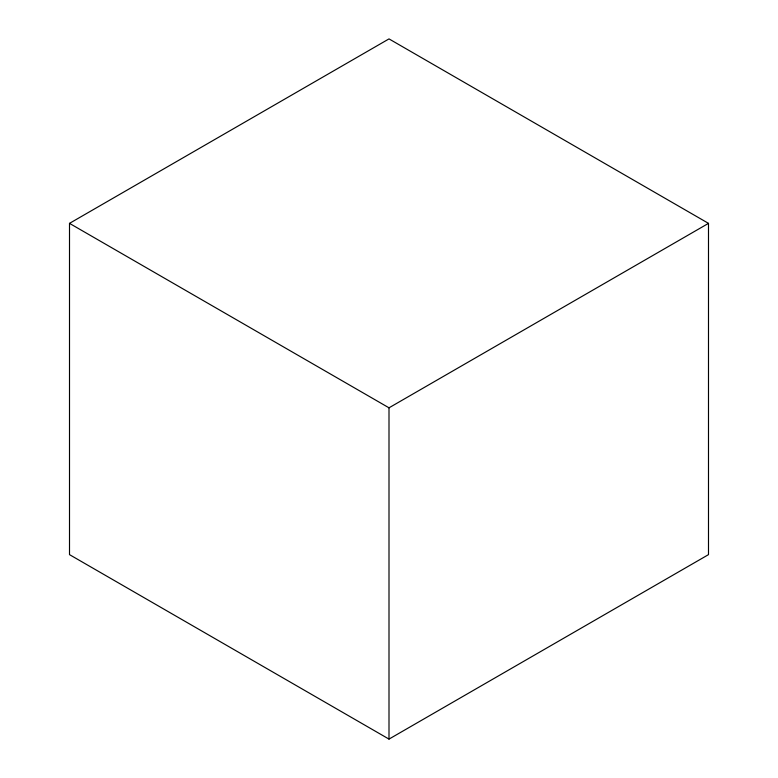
<?xml version="1.0" encoding="UTF-8"?>
<svg xmlns="http://www.w3.org/2000/svg" width="778" height="778" viewBox="0 0 778 778"><rect width="100%" height="100%" fill="white"/><g stroke="black" fill="none" stroke-linecap="round" stroke-linejoin="round"><path stroke-width="1.17" d="M69.505 223.364L389 38.9L708.495 223.364L708.495 554.636L389 739.1L69.505 554.636L69.505 223.364L389 407.818L708.495 223.364M389 407.818L389 739.1"/></g></svg>
